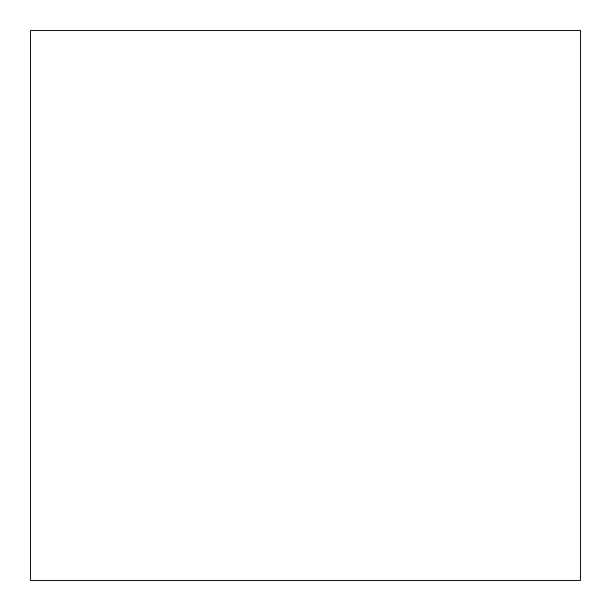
<?xml version="1.0" encoding="UTF-8"?>
<svg xmlns="http://www.w3.org/2000/svg" width="611" height="611" viewBox="0 0 611 611"><rect width="100%" height="100%" fill="white"/><g stroke="black" fill="none" stroke-linecap="round" stroke-linejoin="round"><path stroke-width="0.92" d="M580.45 30.55L30.55 30.55L30.55 580.45L580.45 580.45L580.45 30.55"/></g></svg>
